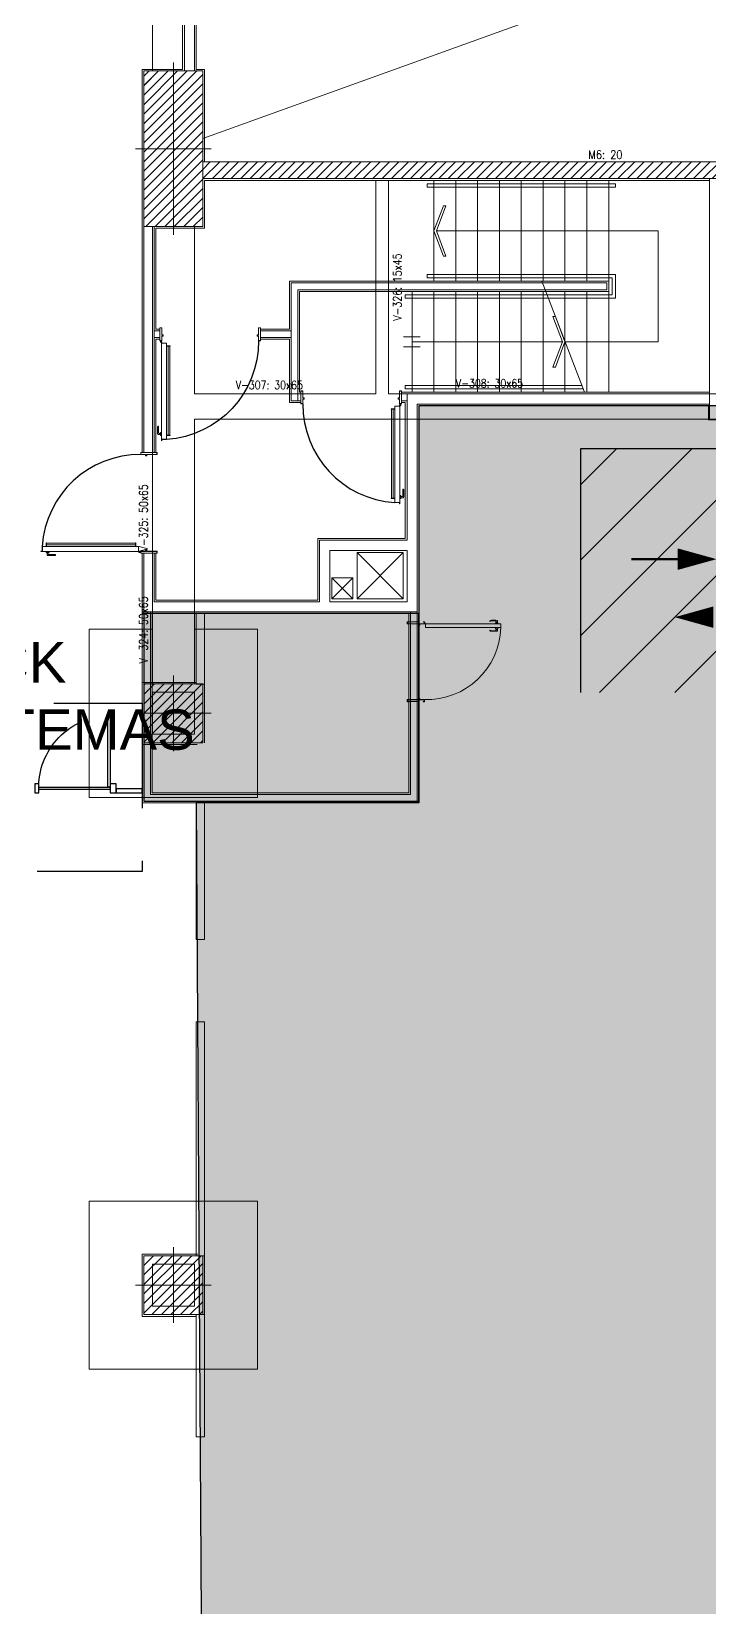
# Model space of a CAD drawing. Header units: millimetres. Extents: x 14 to 290, y 66 to 213.
# Drawn here: x 28.37 to 36.44, y 154.33 to 173.07 of the extents above; entities that cross this region are included whole.
import ezdxf
from ezdxf.enums import TextEntityAlignment as Align

# ---------------------------------------------------------------- set-up
doc = ezdxf.new("R2010")
doc.units = ezdxf.units.MM
for name, pattern in [('HIDDEN', [9.525, 6.35, -3.175]), ('IRI-OCASA-Layout R 9$0$HIDDEN', [0.375, 0.25, -0.125]), ('OCASA_TODAS_r08$0$HIDDEN', [0.375, 0.25, -0.125])]:
    doc.linetypes.add(name, pattern=pattern)
for name, color, linetype, lineweight in [('IRI-OCASA-Layout R 9$0$CERRAMIENTO CHAPA', 252, 'Continuous', 9), ('IRI-OCASA-Layout R 9$0$MURO CERAMICO DE 8', 252, 'Continuous', 20), ('IRI-OCASA-Layout R 9$0$OCASA_TODAS_r08$0$CARPINTERIA', 252, 'Continuous', 15), ('IRI-OCASA-Layout R 9$0$REVOQUES', 252, 'Continuous', 9), ('OCASA_TODAS_r08$0$50-EXTRACCION', 252, 'Continuous', 20), ('OCASA_TODAS_r08$0$50-INYECCION', 252, 'Continuous', 20), ('OCASA_TODAS_r08$0$CARP-BARRIDO', 252, 'Continuous', 15), ('OCASA_TODAS_r08$0$CARP-HERRAJES', 252, 'Continuous', 15), ('OCASA_TODAS_r08$0$CARP-HOJA', 252, 'Continuous', 20), ('OCASA_TODAS_r08$0$CARP-MARCO', 252, 'Continuous', 20), ('OCASA_TODAS_r08$0$CARPINTERIA', 252, 'Continuous', 15), ('OCASA_TODAS_r08$0$CGC COLUMNAS', 252, 'Continuous', 20), ('OCASA_TODAS_r08$0$CGC COLUMNAS EJES', 252, 'Continuous', 20), ('OCASA_TODAS_r08$0$CGC COLUMNAS HATCH', 252, 'Continuous', 20), ('OCASA_TODAS_r08$0$CGC TABIQUES', 252, 'Continuous', 20), ('OCASA_TODAS_r08$0$CGC TABIQUES REF', 252, 'Continuous', 20), ('OCASA_TODAS_r08$0$CGC VIGAS', 252, 'HIDDEN', 15), ('OCASA_TODAS_r08$0$CGC VIGAS REF', 252, 'Continuous', 15), ('OCASA_TODAS_r08$0$ESCALERA', 252, 'Continuous', 20), ('OCASA_TODAS_r08$0$HACH MURO', 252, 'Continuous', 15), ('OCASA_TODAS_r08$0$LINEA_DE_PROYECCION', 252, 'HIDDEN', 15), ('OCASA_TODAS_r08$0$MURO CERAMICO DE 12', 252, 'Continuous', 20), ('OCASA_TODAS_r08$0$MURO CERAMICO DE 8', 252, 'Continuous', 20), ('OCASA_TODAS_r08$0$MURO LADRILLO COMUN', 252, 'Continuous', 20), ('OCASA_TODAS_r08$0$REVOQUES', 251, 'Continuous', 15), ('OCASA_TODAS_r08$0$TABIQUES PLACAS YESO', 251, 'Continuous', 20)]:
    doc.layers.add(name, color=color, linetype=linetype, lineweight=lineweight)
doc.layers.add('IRI-OCASA-Layout R 9$0$OCA_Mobiliario', color=252, linetype='Continuous')
doc.styles.add('IRI-OCASA-Layout R 9$0$Standard', font='arial.ttf')
doc.styles.add('OCASA_TODAS_r08$0$CYPETXT', font='romans__.ttf', dxfattribs={"height": 0.2})

# ---------------------------------------------------------------- blocks, each defined once
blk = doc.blocks.new('OCASA_TODAS_r08$0$EJES_DE_LA_COLUMNA')
at = {"layer": 'OCASA_TODAS_r08$0$CGC COLUMNAS EJES'}
for p, q in [((0, -0.5), (0, 0.5)), ((-0.5, 0), (0.5, 0))]:
    blk.add_line(p, q, dxfattribs=at)
blk = doc.blocks.new('OCASA_TODAS_r08$0$Estructura PB para Arquitectura')
at = {"layer": 'OCASA_TODAS_r08$0$CGC COLUMNAS'}
for points in [[(1107.908352, 397.651382), (1108.608352, 397.651382), (1108.608352, 399.501382), (1107.908352, 399.501382), (1107.908352, 397.651382)], [(1107.908231, 391.512974), (1108.608231, 391.512974), (1108.608231, 392.212974), (1107.908231, 392.212974), (1107.908231, 391.512974)], [(1108.008231, 391.612974), (1108.508231, 391.612974), (1108.508231, 392.112974), (1108.008231, 392.112974), (1108.008231, 391.612974)], [(1107.908194, 384.712974), (1108.608194, 384.712974), (1108.608194, 385.412974), (1107.908194, 385.412974), (1107.908194, 384.712974)], [(1108.008194, 384.812974), (1108.508194, 384.812974), (1108.508194, 385.312974), (1108.008194, 385.312974), (1108.008194, 384.812974)]]:
    blk.add_lwpolyline(points, close=True, dxfattribs=at)
at = {"layer": 'OCASA_TODAS_r08$0$CGC COLUMNAS HATCH'}
for p, q in [((1107.908262, 398.873904, -0.000029), (1108.535832, 399.501474, -0.000029)), ((1107.908262, 399.100178, -0.000029), (1108.309558, 399.501474, -0.000029)), ((1107.908262, 399.326453, -0.000029), (1108.083283, 399.501474, -0.000029)), ((1107.908262, 399.43959, -0.000029), (1107.970146, 399.501474, -0.000029)), ((1107.908262, 399.213316, -0.000029), (1108.19642, 399.501474, -0.000029)), ((1107.908262, 398.987041, -0.000029), (1108.422695, 399.501474, -0.000029)), ((1107.908262, 398.760767, -0.000029), (1108.608262, 399.460767, -0.000029)), ((1107.908351, 398.987024, -0.000029), (1108.42271, 399.501382, -0.000029)), ((1107.908351, 399.213298, -0.000029), (1108.196435, 399.501382, -0.000029)), ((1107.908351, 399.326435, -0.000029), (1108.083298, 399.501382, -0.000029)), ((1107.908351, 399.100161, -0.000029), (1108.309573, 399.501382, -0.000029)), ((1107.908351, 398.873887, -0.000029), (1108.535847, 399.501382, -0.000029)), ((1107.908351, 398.76075, -0.000029), (1108.608352, 399.46075, -0.000029)), ((1107.908262, 398.64763, -0.000029), (1108.608262, 399.34763, -0.000029)), ((1107.908262, 398.534493, -0.000029), (1108.608262, 399.234493, -0.000029)), ((1107.908351, 398.647613, -0.000029), (1108.608351, 399.347613, -0.000029)), ((1107.908351, 398.534476, -0.000029), (1108.608351, 399.234476, -0.000029)), ((1107.908262, 398.421356, -0.000029), (1108.608262, 399.121356, -0.000029)), ((1107.908262, 398.308219, -0.000029), (1108.608262, 399.008219, -0.000029)), ((1107.908351, 398.421339, -0.000029), (1108.608351, 399.121339, -0.000029)), ((1107.908351, 398.308202, -0.000029), (1108.608351, 399.008202, -0.000029)), ((1107.908262, 398.195082, -0.000029), (1108.608262, 398.895082, -0.000029)), ((1107.908351, 398.195065, -0.000029), (1108.608351, 398.895065, -0.000029)), ((1107.908262, 398.081945, -0.000029), (1108.608262, 398.781945, -0.000029)), ((1107.908262, 397.968808, -0.000029), (1108.608262, 398.668808, -0.000029)), ((1107.908351, 398.081927, -0.000029), (1108.608351, 398.781927, -0.000029)), ((1107.908351, 397.96879, -0.000029), (1108.608351, 398.66879, -0.000029)), ((1107.908262, 397.855671, -0.000029), (1108.608262, 398.55567, -0.000029)), ((1107.908262, 397.742533, -0.000029), (1108.608262, 398.442533, -0.000029)), ((1107.908351, 397.855653, -0.000029), (1108.608351, 398.555653, -0.000029)), ((1107.908351, 397.742516, -0.000029), (1108.608351, 398.442516, -0.000029)), ((1107.93034, 397.651474, -0.000029), (1108.608262, 398.329396, -0.000029)), ((1107.930354, 397.651381, -0.000029), (1108.608351, 398.329379, -0.000029)), ((1108.043477, 397.651474, -0.000029), (1108.608262, 398.216259, -0.000029)), ((1108.043491, 397.651381, -0.000029), (1108.608351, 398.216242, -0.000029)), ((1108.156614, 397.651474, -0.000029), (1108.608262, 398.103122, -0.000029)), ((1108.156628, 397.651381, -0.000029), (1108.608351, 398.103105, -0.000029)), ((1108.269751, 397.651474, -0.000029), (1108.608262, 397.989985, -0.000029)), ((1108.269765, 397.651381, -0.000029), (1108.608351, 397.989968, -0.000029)), ((1108.382888, 397.651474, -0.000029), (1108.608262, 397.876848, -0.000029)), ((1108.382902, 397.651381, -0.000029), (1108.608351, 397.876831, -0.000029)), ((1108.496025, 397.651474, -0.000029), (1108.608262, 397.763711, -0.000029)), ((1108.496039, 397.651381, -0.000029), (1108.608351, 397.763694, -0.000029)), ((1107.90823, 391.519963, -0.000029), (1108.601242, 392.212974, -0.000029)), ((1107.90823, 391.746237, -0.000029), (1108.374968, 392.212974, -0.000029)), ((1107.90823, 391.859374, -0.000029), (1108.261831, 392.212974, -0.000029)), ((1107.90823, 392.085648, -0.000029), (1108.035557, 392.212974, -0.000029)), ((1107.90823, 392.198785, -0.000029), (1107.92242, 392.212974, -0.000029)), ((1107.90823, 391.972511, -0.000029), (1108.148694, 392.212974, -0.000029)), ((1107.90823, 391.6331, -0.000029), (1108.488105, 392.212974, -0.000029)), ((1108.014379, 391.512974, -0.000029), (1108.60823, 392.106825, -0.000029)), ((1108.127516, 391.512974, -0.000029), (1108.60823, 391.993688, -0.000029)), ((1108.240654, 391.512974, -0.000029), (1108.60823, 391.880551, -0.000029)), ((1108.353791, 391.512974, -0.000029), (1108.60823, 391.767414, -0.000029)), ((1108.466928, 391.512974, -0.000029), (1108.60823, 391.654277, -0.000029)), ((1108.580065, 391.512974, -0.000029), (1108.60823, 391.54114, -0.000029)), ((1107.908194, 384.731701, -0.000029), (1108.589467, 385.412974, -0.000029)), ((1107.908194, 384.957975, -0.000029), (1108.363193, 385.412974, -0.000029)), ((1107.908194, 385.071112, -0.000029), (1108.250056, 385.412974, -0.000029)), ((1107.908194, 385.297387, -0.000029), (1108.023782, 385.412974, -0.000029)), ((1107.908194, 385.410524, -0.000029), (1107.910645, 385.412974, -0.000029)), ((1107.908194, 385.184249, -0.000029), (1108.136919, 385.412974, -0.000029)), ((1107.908194, 384.844838, -0.000029), (1108.47633, 385.412974, -0.000029)), ((1108.002604, 384.712974, -0.000029), (1108.608194, 385.318564, -0.000029)), ((1108.115742, 384.712974, -0.000029), (1108.608194, 385.205427, -0.000029)), ((1108.228879, 384.712974, -0.000029), (1108.608194, 385.09229, -0.000029)), ((1108.342016, 384.712974, -0.000029), (1108.608194, 384.979153, -0.000029)), ((1108.455153, 384.712974, -0.000029), (1108.608194, 384.866016, -0.000029)), ((1108.56829, 384.712974, -0.000029), (1108.608194, 384.752879, -0.000029))]:
    blk.add_line(p, q, dxfattribs=at)
at = {"layer": 'OCASA_TODAS_r08$0$CGC TABIQUES'}
for p, q in [((1108.608352, 398.421496, -0.000029), (1116.508231, 398.421496, -0.000029)), ((1108.608352, 398.221496, -0.000029), (1116.008231, 398.221496, -0.000029))]:
    blk.add_line(p, q, dxfattribs=at)
at = {"layer": 'OCASA_TODAS_r08$0$CGC TABIQUES', "ltscale": 0.7, "elevation": -0.00002}
blk.add_lwpolyline([(1114.758742, 398.221663), (1114.638742, 398.221663), (1114.638741, 395.361302), (1114.758741, 395.361302)], close=True, dxfattribs=at)
at = {"layer": 'OCASA_TODAS_r08$0$CGC VIGAS', "lineweight": 9}
for p, q in [((1108.008384, 399.501382, -0.000029), (1108.008384, 405.580697, -0.000029)), ((1108.508384, 399.501382, -0.000029), (1108.508384, 405.580697, -0.000029)), ((1108.008253, 399.501474, -0.000029), (1108.008253, 401.069086, -0.000029)), ((1108.508254, 399.501474, -0.000029), (1108.508254, 401.069086, -0.000029)), ((1110.668269, 398.201496, -0.000029), (1110.668269, 395.661321, -0.000029)), ((1110.818269, 398.201496, -0.000029), (1110.818269, 395.66132, -0.000029)), ((1108.008258, 397.651474, -0.000029), (1108.008248, 395.511332, -0.000029)), ((1108.008384, 397.651382, -0.000029), (1108.008384, 396.501705, -0.000029)), ((1108.508258, 397.651474, -0.000029), (1108.508249, 395.66133, -0.000029)), ((1108.508384, 397.651382, -0.000029), (1108.508384, 396.501705, -0.000029)), ((1108.508249, 395.66133, -0.000029), (1110.668269, 395.661321, -0.000029)), ((1110.818269, 395.66132, -0.000029), (1116.038037, 395.661295, -0.000029)), ((1108.008248, 395.511332, -0.000029), (1108.008235, 392.863474, -0.000029)), ((1108.508247, 395.36133, -0.000029), (1108.508235, 392.863474, -0.000029)), ((1108.508247, 395.36133, -0.000029), (1116.038033, 395.361295, -0.000029)), ((1107.258231, 392.862974, -0.000029), (1108.008235, 392.862974, -0.000029)), ((1107.258231, 390.862974, -0.000029), (1107.258231, 392.862974, -0.000029)), ((1108.008235, 392.862474, -0.000029), (1108.008232, 392.212974, -0.000029)), ((1108.508235, 392.862474, -0.000029), (1108.508232, 392.212974, -0.000029)), ((1108.508235, 392.862974, -0.000029), (1109.258231, 392.862974, -0.000029)), ((1107.258194, 386.062974, -0.000029), (1109.258194, 386.062974, -0.000029)), ((1107.258194, 384.062974, -0.000029), (1107.258194, 386.062974, -0.000029))]:
    blk.add_line(p, q, dxfattribs=at)
for points in [[(1107.258231, 390.862974), (1109.258231, 390.862974), (1109.258231, 392.862974)], [(1107.258194, 384.062974), (1109.258194, 384.062974), (1109.258194, 386.062974)]]:
    blk.add_lwpolyline(points, dxfattribs=at)
at = {"layer": 'OCASA_TODAS_r08$0$CGC COLUMNAS EJES', "xscale": 0.9}
for p, yscale in [((1108.258262, 398.576474, -0.000029), 2.05), ((1108.258352, 398.576382, -0.000029), 1.95), ((1108.258231, 391.862974, -0.000029), 0.9), ((1108.258194, 385.062974, -0.000029), 0.9)]:
    blk.add_blockref('OCASA_TODAS_r08$0$EJES_DE_LA_COLUMNA', p, dxfattribs=dict(at, yscale=yscale))
at = {"layer": 'OCASA_TODAS_r08$0$CGC TABIQUES REF', "style": 'OCASA_TODAS_r08$0$CYPETXT', "width": 0.863438}
blk.add_text('M6: 20', height=0.1, dxfattribs=at).set_placement((1113.40075, 398.506457, -0.000029), align=Align.MIDDLE_CENTER)
at = {"layer": 'OCASA_TODAS_r08$0$CGC VIGAS REF', "style": 'OCASA_TODAS_r08$0$CYPETXT', "width": 0.821201}
for s, p in [('V-326: 15x45', (1110.923269, 396.931408, -0.000029)), ('V-325: 50x65', (1107.903242, 394.187154, -0.000029)), ('V-324: 50x65', (1107.903234, 392.854033, -0.000029))]:
    blk.add_text(s, height=0.1, rotation=90, dxfattribs=at).set_placement(p, align=Align.MIDDLE_CENTER)
for s, p in [('V-307: 30x65', (1109.40076, 395.766326, -0.000029)), ('V-308: 30x65', (1112.021158, 395.787534, -0.000029))]:
    blk.add_text(s, height=0.1, dxfattribs=at).set_placement(p, align=Align.MIDDLE_CENTER)
blk = doc.blocks.new('OCASA_TODAS_r08$0$SE 16')
at = {"layer": 'OCASA_TODAS_r08$0$CARP-BARRIDO', "lineweight": -3}
blk.add_arc((-36.41539, -19.636195), 1.16501, 179.476971, 266.48031, dxfattribs=at)
at = {"layer": 'OCASA_TODAS_r08$0$CARP-HERRAJES'}
for p, q in [((-36.486912, -19.685538), (-36.527067, -19.685538)), ((-36.527067, -19.690098), (-36.486912, -19.690098)), ((-36.525375, -19.690098), (-36.525375, -20.748793)), ((-36.505688, -20.748793), (-36.505688, -19.690098)), ((-36.486912, -20.748793), (-36.527067, -20.748793)), ((-36.527067, -20.753354), (-36.486912, -20.753354)), ((-36.417912, -20.717998), (-36.426912, -20.717998)), ((-36.426912, -20.752998), (-36.417912, -20.752998)), ((-36.414912, -20.749998), (-36.414912, -20.720998)), ((-36.414912, -20.728073), (-36.396912, -20.728073)), ((-36.414912, -20.742073), (-36.387912, -20.742073)), ((-36.391912, -20.723073), (-36.391912, -20.643073)), ((-36.388912, -20.640073), (-36.387912, -20.640073)), ((-36.377912, -20.732073), (-36.377912, -20.650073))]:
    blk.add_line(p, q, dxfattribs=at)
for centre, radius, start, end in [((-36.527067, -19.687818), 0.00228, 90, 270), ((-36.527067, -20.751073), 0.00228, 90, 270), ((-36.417912, -20.720998), 0.003, 0, 90), ((-36.417912, -20.749998), 0.003, 270, 0), ((-36.396912, -20.723073), 0.005, 270, 0), ((-36.388912, -20.643073), 0.003, 90, 180), ((-36.387912, -20.650073), 0.01, 0, 90), ((-36.387912, -20.732073), 0.01, 270, 0)]:
    blk.add_arc(centre, radius, start, end, dxfattribs=at)
at = {"layer": 'OCASA_TODAS_r08$0$CARP-HOJA'}
for p, q in [((-36.486912, -20.799008), (-36.486912, -19.654008)), ((-36.486912, -19.654008), (-36.431912, -19.654008)), ((-36.485712, -19.812314), (-36.485712, -19.655208)), ((-36.485712, -19.655208), (-36.430712, -19.655208)), ((-36.431912, -19.654008), (-36.431912, -19.641508)), ((-36.430712, -19.641508), (-36.430712, -19.655208)), ((-36.428112, -19.797314), (-36.428112, -19.641508)), ((-36.426912, -20.811508), (-36.426912, -19.641508)), ((-36.485712, -20.797808), (-36.485712, -19.812314)), ((-36.428112, -20.811508), (-36.428112, -19.797314)), ((-36.431912, -20.799008), (-36.486912, -20.799008)), ((-36.430712, -20.797808), (-36.485712, -20.797808)), ((-36.431912, -20.799008), (-36.431912, -20.811508)), ((-36.430712, -20.797808), (-36.430712, -20.811508))]:
    blk.add_line(p, q, dxfattribs=at)
for centre, radius, start, end in [((-36.429412, -19.641508), 0.0025, 0, 180), ((-36.429412, -19.641508), 0.0013, 0, 180), ((-36.429412, -20.811508), 0.0025, 180, 0), ((-36.429412, -20.811508), 0.0013, 180, 0)]:
    blk.add_arc(centre, radius, start, end, dxfattribs=at)
at = {"layer": 'OCASA_TODAS_r08$0$CARP-MARCO'}
for p, q in [((-37.580351, -19.43236), (-37.605351, -19.43236)), ((-37.605351, -19.43236), (-37.605351, -19.44736)), ((-37.605351, -19.43236), (-37.605351, -19.44896)), ((-37.603751, -19.44896), (-37.605351, -19.44896)), ((-37.581951, -19.43396), (-37.603751, -19.43396)), ((-37.603751, -19.43396), (-37.603751, -19.44736)), ((-37.603751, -19.43396), (-37.603751, -19.44896)), ((-37.581951, -19.55716), (-37.581951, -19.43396)), ((-37.580351, -19.55556), (-37.580351, -19.43236)), ((-36.430351, -19.55556), (-36.430351, -19.43236)), ((-36.430351, -19.43236), (-36.405351, -19.43236)), ((-36.428751, -19.55716), (-36.428751, -19.43396)), ((-36.428751, -19.43396), (-36.406951, -19.43396)), ((-36.406951, -19.43396), (-36.406951, -19.44736)), ((-36.406951, -19.43396), (-36.406951, -19.44896)), ((-36.406951, -19.44896), (-36.405351, -19.44896)), ((-36.405351, -19.43236), (-36.405351, -19.44736)), ((-36.405351, -19.43236), (-36.405351, -19.44896)), ((-37.605351, -19.62556), (-37.605351, -19.60896)), ((-37.603751, -19.60896), (-37.605351, -19.60896)), ((-37.605351, -19.62556), (-37.605351, -19.61056)), ((-37.605351, -19.62556), (-37.580351, -19.62556)), ((-37.603751, -19.62396), (-37.603751, -19.60896)), ((-37.603751, -19.62396), (-37.603751, -19.61056)), ((-37.603751, -19.62396), (-37.581951, -19.62396)), ((-37.566951, -19.55716), (-37.581951, -19.55716)), ((-37.581951, -19.62396), (-37.581951, -19.56896)), ((-37.581951, -19.56896), (-37.566951, -19.56896)), ((-37.565351, -19.55556), (-37.580351, -19.55556)), ((-37.580351, -19.62556), (-37.580351, -19.57056)), ((-37.580351, -19.57056), (-37.565351, -19.57056)), ((-37.566951, -19.56896), (-37.566951, -19.55716)), ((-37.565351, -19.57056), (-37.565351, -19.55556)), ((-36.445351, -19.57056), (-36.445351, -19.55556)), ((-36.445351, -19.55556), (-36.430351, -19.55556)), ((-36.430351, -19.57056), (-36.445351, -19.57056)), ((-36.443751, -19.56896), (-36.443751, -19.55716)), ((-36.443751, -19.55716), (-36.428751, -19.55716)), ((-36.428751, -19.56896), (-36.443751, -19.56896)), ((-36.430351, -19.62556), (-36.430351, -19.57056)), ((-36.405351, -19.62556), (-36.430351, -19.62556)), ((-36.428751, -19.62396), (-36.428751, -19.56896)), ((-36.406951, -19.62396), (-36.428751, -19.62396)), ((-36.417071, -19.643831), (-36.426912, -19.652463)), ((-36.420656, -19.644065), (-36.426912, -19.649632)), ((-36.415351, -19.632235), (-36.415351, -19.62556)), ((-36.415351, -19.633663), (-36.415351, -19.62556)), ((-36.413351, -19.637069), (-36.413351, -19.62556)), ((-36.406951, -19.62396), (-36.406951, -19.60896)), ((-36.406951, -19.60896), (-36.405351, -19.60896)), ((-36.406951, -19.62396), (-36.406951, -19.61056)), ((-36.405351, -19.62556), (-36.405351, -19.60896)), ((-36.405351, -19.62556), (-36.405351, -19.61056))]:
    blk.add_line(p, q, dxfattribs=at)
blk.add_circle((-36.419237, -19.638235), 0.006, dxfattribs=at)
blk = doc.blocks.new('OCASA_TODAS_r08$0$SE 12')
at = {"layer": 'OCASA_TODAS_r08$0$CARP-BARRIDO', "lineweight": -3}
blk.add_arc((-38.41539, -19.636195), 1.16501, 179.476971, 266.48031, dxfattribs=at)
at = {"layer": 'OCASA_TODAS_r08$0$CARP-HERRAJES'}
for p, q in [((-38.486912, -19.685538), (-38.527067, -19.685538)), ((-38.527067, -19.690098), (-38.486912, -19.690098)), ((-38.525375, -19.690098), (-38.525375, -20.748793)), ((-38.505688, -20.748793), (-38.505688, -19.690098)), ((-38.486912, -20.748793), (-38.527067, -20.748793)), ((-38.527067, -20.753354), (-38.486912, -20.753354)), ((-38.417912, -20.717998), (-38.426912, -20.717998)), ((-38.426912, -20.752998), (-38.417912, -20.752998)), ((-38.414912, -20.749998), (-38.414912, -20.720998)), ((-38.414912, -20.728073), (-38.396912, -20.728073)), ((-38.414912, -20.742073), (-38.387912, -20.742073)), ((-38.391912, -20.723073), (-38.391912, -20.643073)), ((-38.388912, -20.640073), (-38.387912, -20.640073)), ((-38.377912, -20.732073), (-38.377912, -20.650073))]:
    blk.add_line(p, q, dxfattribs=at)
for centre, radius, start, end in [((-38.527067, -19.687818), 0.00228, 90, 270), ((-38.527067, -20.751073), 0.00228, 90, 270), ((-38.417912, -20.720998), 0.003, 0, 90), ((-38.417912, -20.749998), 0.003, 270, 0), ((-38.396912, -20.723073), 0.005, 270, 0), ((-38.388912, -20.643073), 0.003, 90, 180), ((-38.387912, -20.650073), 0.01, 0, 90), ((-38.387912, -20.732073), 0.01, 270, 0)]:
    blk.add_arc(centre, radius, start, end, dxfattribs=at)
at = {"layer": 'OCASA_TODAS_r08$0$CARP-HOJA'}
for p, q in [((-38.486912, -20.799008), (-38.486912, -19.654008)), ((-38.486912, -19.654008), (-38.431912, -19.654008)), ((-38.485712, -19.812314), (-38.485712, -19.655208)), ((-38.485712, -19.655208), (-38.430712, -19.655208)), ((-38.431912, -19.654008), (-38.431912, -19.641508)), ((-38.430712, -19.641508), (-38.430712, -19.655208)), ((-38.428112, -19.797314), (-38.428112, -19.641508)), ((-38.426912, -20.811508), (-38.426912, -19.641508)), ((-38.485712, -20.797808), (-38.485712, -19.812314)), ((-38.428112, -20.811508), (-38.428112, -19.797314)), ((-38.431912, -20.799008), (-38.486912, -20.799008)), ((-38.430712, -20.797808), (-38.485712, -20.797808)), ((-38.431912, -20.799008), (-38.431912, -20.811508)), ((-38.430712, -20.797808), (-38.430712, -20.811508))]:
    blk.add_line(p, q, dxfattribs=at)
for centre, radius, start, end in [((-38.429412, -19.641508), 0.0025, 0, 180), ((-38.429412, -19.641508), 0.0013, 0, 180), ((-38.429412, -20.811508), 0.0025, 180, 0), ((-38.429412, -20.811508), 0.0013, 180, 0)]:
    blk.add_arc(centre, radius, start, end, dxfattribs=at)
at = {"layer": 'OCASA_TODAS_r08$0$CARP-MARCO'}
for p, q in [((-39.580351, -19.47236), (-39.605351, -19.47236)), ((-39.605351, -19.47236), (-39.605351, -19.48736)), ((-39.605351, -19.47236), (-39.605351, -19.48896)), ((-39.603751, -19.48896), (-39.605351, -19.48896)), ((-39.581951, -19.47396), (-39.603751, -19.47396)), ((-39.603751, -19.47396), (-39.603751, -19.48736)), ((-39.603751, -19.47396), (-39.603751, -19.48896)), ((-39.581951, -19.55716), (-39.581951, -19.47396)), ((-39.580351, -19.55556), (-39.580351, -19.47236)), ((-38.430351, -19.55556), (-38.430351, -19.47236)), ((-38.430351, -19.47236), (-38.405351, -19.47236)), ((-38.428751, -19.55716), (-38.428751, -19.47396)), ((-38.428751, -19.47396), (-38.406951, -19.47396)), ((-38.406951, -19.47396), (-38.406951, -19.48736)), ((-38.406951, -19.47396), (-38.406951, -19.48896)), ((-38.406951, -19.48896), (-38.405351, -19.48896)), ((-38.405351, -19.47236), (-38.405351, -19.48736)), ((-38.405351, -19.47236), (-38.405351, -19.48896)), ((-39.605351, -19.62556), (-39.605351, -19.60896)), ((-39.603751, -19.60896), (-39.605351, -19.60896)), ((-39.605351, -19.62556), (-39.605351, -19.61056)), ((-39.605351, -19.62556), (-39.580351, -19.62556)), ((-39.603751, -19.62396), (-39.603751, -19.60896)), ((-39.603751, -19.62396), (-39.603751, -19.61056)), ((-39.603751, -19.62396), (-39.581951, -19.62396)), ((-39.566951, -19.55716), (-39.581951, -19.55716)), ((-39.581951, -19.62396), (-39.581951, -19.56896)), ((-39.581951, -19.56896), (-39.566951, -19.56896)), ((-39.565351, -19.55556), (-39.580351, -19.55556)), ((-39.580351, -19.62556), (-39.580351, -19.57056)), ((-39.580351, -19.57056), (-39.565351, -19.57056)), ((-39.566951, -19.56896), (-39.566951, -19.55716)), ((-39.565351, -19.57056), (-39.565351, -19.55556)), ((-38.445351, -19.57056), (-38.445351, -19.55556)), ((-38.445351, -19.55556), (-38.430351, -19.55556)), ((-38.430351, -19.57056), (-38.445351, -19.57056)), ((-38.443751, -19.56896), (-38.443751, -19.55716)), ((-38.443751, -19.55716), (-38.428751, -19.55716)), ((-38.428751, -19.56896), (-38.443751, -19.56896)), ((-38.430351, -19.62556), (-38.430351, -19.57056)), ((-38.405351, -19.62556), (-38.430351, -19.62556)), ((-38.428751, -19.62396), (-38.428751, -19.56896)), ((-38.406951, -19.62396), (-38.428751, -19.62396)), ((-38.417071, -19.643831), (-38.426912, -19.652463)), ((-38.420656, -19.644065), (-38.426912, -19.649632)), ((-38.415351, -19.632235), (-38.415351, -19.62556)), ((-38.415351, -19.633663), (-38.415351, -19.62556)), ((-38.413351, -19.637069), (-38.413351, -19.62556)), ((-38.406951, -19.62396), (-38.406951, -19.60896)), ((-38.406951, -19.60896), (-38.405351, -19.60896)), ((-38.406951, -19.62396), (-38.406951, -19.61056)), ((-38.405351, -19.62556), (-38.405351, -19.60896)), ((-38.405351, -19.62556), (-38.405351, -19.61056))]:
    blk.add_line(p, q, dxfattribs=at)
blk.add_circle((-38.419237, -19.638235), 0.006, dxfattribs=at)
blk = doc.blocks.new("IRI-OCASA-Layout R 9$0$OCA_P1'' 17")
for p, q in [((-16.046029, -13.172771, -0.000008), (-16.071029, -13.172771, -0.000008)), ((-16.071029, -13.172771, -0.000008), (-16.071029, -13.187771, -0.000008)), ((-16.071029, -13.172771, -0.000008), (-16.071029, -13.189371, -0.000008)), ((-16.069429, -13.189371, -0.000008), (-16.071029, -13.189371, -0.000008)), ((-16.047629, -13.174371, -0.000008), (-16.069429, -13.174371, -0.000008)), ((-16.069429, -13.174371, -0.000008), (-16.069429, -13.187771, -0.000008)), ((-16.069429, -13.174371, -0.000008), (-16.069429, -13.189371, -0.000008)), ((-16.047629, -13.307571, -0.000008), (-16.047629, -13.174371, -0.000008)), ((-16.046029, -13.305971, -0.000008), (-16.046029, -13.172771, -0.000008)), ((-15.146029, -13.305971, -0.000008), (-15.146029, -13.172771, -0.000008)), ((-15.146029, -13.172771, -0.000008), (-15.121029, -13.172771, -0.000008)), ((-15.144429, -13.307571, -0.000008), (-15.144429, -13.174371, -0.000008)), ((-15.144429, -13.174371, -0.000008), (-15.122629, -13.174371, -0.000008)), ((-15.122629, -13.174371, -0.000008), (-15.122629, -13.187771, -0.000008)), ((-15.122629, -13.174371, -0.000008), (-15.122629, -13.189371, -0.000008)), ((-15.122629, -13.189371, -0.000008), (-15.121029, -13.189371, -0.000008)), ((-15.121029, -13.172771, -0.000008), (-15.121029, -13.187771, -0.000008)), ((-15.121029, -13.172771, -0.000008), (-15.121029, -13.189371, -0.000008)), ((-16.071029, -13.375971, -0.000008), (-16.071029, -13.359371, -0.000008)), ((-16.069429, -13.359371, -0.000008), (-16.071029, -13.359371, -0.000008)), ((-16.071029, -13.375971, -0.000008), (-16.071029, -13.360971, -0.000008)), ((-16.071029, -13.375971, -0.000008), (-16.046029, -13.375971, -0.000008)), ((-16.069429, -13.374371, -0.000008), (-16.069429, -13.359371, -0.000008)), ((-16.069429, -13.374371, -0.000008), (-16.069429, -13.360971, -0.000008)), ((-16.069429, -13.374371, -0.000008), (-16.047629, -13.374371, -0.000008)), ((-16.032629, -13.307571, -0.000008), (-16.047629, -13.307571, -0.000008)), ((-16.047629, -13.374371, -0.000008), (-16.047629, -13.319371, -0.000008)), ((-16.047629, -13.319371, -0.000008), (-16.032629, -13.319371, -0.000008)), ((-16.031029, -13.305971, -0.000008), (-16.046029, -13.305971, -0.000008)), ((-16.046029, -13.375971, -0.000008), (-16.046029, -13.320971, -0.000008)), ((-16.046029, -13.320971, -0.000008), (-16.031029, -13.320971, -0.000008)), ((-16.032629, -13.319371, -0.000008), (-16.032629, -13.307571, -0.000008)), ((-16.031029, -13.320971, -0.000008), (-16.031029, -13.305971, -0.000008)), ((-15.161029, -13.320971, -0.000008), (-15.161029, -13.305971, -0.000008)), ((-15.161029, -13.305971, -0.000008), (-15.146029, -13.305971, -0.000008)), ((-15.146029, -13.320971, -0.000008), (-15.161029, -13.320971, -0.000008)), ((-15.159429, -13.319371, -0.000008), (-15.159429, -13.307571, -0.000008)), ((-15.159429, -13.307571, -0.000008), (-15.144429, -13.307571, -0.000008)), ((-15.144429, -13.319371, -0.000008), (-15.159429, -13.319371, -0.000008)), ((-15.146029, -13.375971, -0.000008), (-15.146029, -13.320971, -0.000008)), ((-15.121029, -13.375971, -0.000008), (-15.146029, -13.375971, -0.000008)), ((-15.144429, -13.374371, -0.000008), (-15.144429, -13.319371, -0.000008)), ((-15.122629, -13.374371, -0.000008), (-15.144429, -13.374371, -0.000008)), ((-15.122629, -13.374371, -0.000008), (-15.122629, -13.359371, -0.000008)), ((-15.122629, -13.359371, -0.000008), (-15.121029, -13.359371, -0.000008)), ((-15.122629, -13.374371, -0.000008), (-15.122629, -13.360971, -0.000008)), ((-15.121029, -13.375971, -0.000008), (-15.121029, -13.359371, -0.000008)), ((-15.121029, -13.375971, -0.000008), (-15.121029, -13.360971, -0.000008))]:
    blk.add_line(p, q)
at = {"extrusion": (1.67932e-05, 6.2673e-05, 1)}
for p, q in [((-15.233598, -14.227942, 0.000046), (-15.233598, -14.174994, 0.000043)), ((-15.233598, -14.227942, 0.000046), (-15.232639, -14.24534, 0.000047)), ((-15.215792, -14.228316, 0.000046), (-15.20372, -14.227409, 0.000045)), ((-15.215792, -14.245806, 0.000047), (-15.215792, -14.228316, 0.000046)), ((-15.20372, -14.248837, 0.000047), (-15.20372, -14.225285, 0.000045)), ((-15.202318, -14.223883, 0.000045), (-15.190365, -14.223883, 0.000045)), ((-15.190365, -14.250239, 0.000047), (-15.190365, -14.223883, 0.000045)), ((-15.133908, -14.223883, 0.000044), (-15.14586, -14.223883, 0.000044)), ((-15.14586, -14.250239, 0.000046), (-15.14586, -14.223883, 0.000044)), ((-15.132506, -14.248837, 0.000046), (-15.132506, -14.225285, 0.000044)), ((-15.120434, -14.228316, 0.000044), (-15.132506, -14.227409, 0.000044)), ((-15.120434, -14.245806, 0.000045), (-15.120434, -14.228316, 0.000044)), ((-15.102628, -14.227942, 0.000044), (-15.103587, -14.24534, 0.000045)), ((-15.102628, -14.227942, 0.000044), (-15.102628, -14.174994, 0.00004)), ((-15.216127, -14.245806, 0.000047), (-15.230823, -14.246625, 0.000047)), ((-15.215792, -14.245806, 0.000047), (-15.20372, -14.246713, 0.000047)), ((-15.202318, -14.250239, 0.000047), (-15.190365, -14.250239, 0.000047)), ((-15.133908, -14.250239, 0.000046), (-15.14586, -14.250239, 0.000046)), ((-15.120434, -14.245806, 0.000045), (-15.132506, -14.246713, 0.000045)), ((-15.120098, -14.245806, 0.000045), (-15.105403, -14.246625, 0.000045))]:
    blk.add_line(p, q, dxfattribs=at)
at = {"extrusion": (1.67932e-05, 6.2673e-05, 1), "elevation": -0.001102}
blk.add_lwpolyline([(-15.190365, -13.390868), (-15.190365, -14.286511), (-15.14586, -14.286511), (-15.14586, -13.390868)], close=True, dxfattribs=at)
for points in [[(-15.227874, -14.217264), (-15.227874, -14.174994)], [(-15.108351, -14.217264), (-15.108351, -14.174994)]]:
    blk.add_lwpolyline(points, dxfattribs=at)
blk.add_circle((-15.139413, -13.382781, -0.000008), 0.006)
blk.add_arc((-15.161196, -13.401783, -0.000123), 0.885209, 178.329117, 268.111658)
at = {"extrusion": (1.67932e-05, 6.2673e-05, 1)}
for centre, radius, start, end in [((-15.202348, -14.175949, -0.001102), 0.031264, 137.389588, 178.250158), ((-15.20228, -14.175992, -0.001102), 0.02562, 137.415505, 177.482987), ((-15.21665, -14.217103, -0.001102), 0.011225, 180.822772, 272.671199), ((-15.22313, -14.156588, -0.001102), 0.002867, 313.848385, 140.982624), ((-15.202318, -14.225285, -0.001102), 0.001402, 89.999987, 179.999987), ((-15.133908, -14.225285, -0.001102), 0.001402, 359.999987, 89.999987), ((-15.119575, -14.217103, -0.001102), 0.011225, 267.328776, 359.177203), ((-15.113095, -14.156588, -0.001102), 0.002867, 39.01735, 226.151589), ((-15.133945, -14.175992, -0.001102), 0.02562, 2.516987, 42.584469), ((-15.133877, -14.175949, -0.001102), 0.031264, 1.749816, 42.610387), ((-15.231238, -14.245286, -0.001102), 0.001402, 182.185883, 287.237894), ((-15.202318, -14.248837, -0.001102), 0.001402, 179.999987, 269.999987), ((-15.133908, -14.248837, -0.001102), 0.001402, 269.999987, 359.999987), ((-15.104987, -14.245286, -0.001102), 0.001402, 252.76208, 357.814091)]:
    blk.add_arc(centre, radius, start, end, dxfattribs=at)
blk = doc.blocks.new('Salida de Emerg')
at = {"layer": 'IRI-OCASA-Layout R 9$0$OCA_Mobiliario'}
for points in [[(-0.57419, 236.564103), (-0.574359, 237.414103), (-0.60338, 237.414103), (-0.603211, 236.564103)], [(-0.603213, 236.496887), (-0.675204, 236.496887), (-0.675204, 236.602634), (-0.603213, 236.602634)], [(-0.603213, 236.535081), (0.246787, 236.53525), (0.246787, 236.564272), (-0.603213, 236.564103)], [(0.294796, 236.496887), (0.246787, 236.496887), (0.246787, 236.602634), (0.294796, 236.602634)]]:
    blk.add_lwpolyline(points, close=True, dxfattribs=at)
at = {"layer": 'IRI-OCASA-Layout R 9$0$OCA_Mobiliario', "linetype": 'OCASA_TODAS_r08$0$HIDDEN', "ltscale": 4}
blk.add_arc((-0.603211, 236.564103), 0.849998, 358.054772, 90.011392, dxfattribs=at)

msp = doc.modelspace()

# ---------------------------------------------------------------- hatches: boundary and pattern name
at = {"true_color": 0xff38ff}
h = msp.add_hatch(color=6, dxfattribs=at)
h.dxf.hatch_style = 1
h.paths.add_polyline_path([(32.979, 168.621), (32.979, 163.898), (30.428, 163.898), (30.328, 163.898), (30.417, 149.692), (31.572, 149.692), (31.572, 149.692), (31.583, 144.001), (82.186, 144.001), (82.186, 148.079), (89.394, 148.091), (89.394, 167.26), (133.706, 167.26), (133.706, 176.182), (78.008, 176.182), (78.008, 171.449), (62.058, 171.472), (62.058, 168.253), (53.928, 168.253), (53.928, 171.452), (48.355, 171.452), (48.355, 169.7), (46.328, 169.7), (46.328, 168.621)])
at = {"linetype": 'HIDDEN'}
h = msp.add_hatch(dxfattribs=at)
h.set_pattern_fill('LINE', color=251, scale=0.2, angle=45)
h.set_pattern_definition([(45, (29.05927, 41.50154), (-0.4490128, 0.4490128), [])])
h.paths.add_polyline_path([(34.908, 168.113), (81.909, 168.114), (81.909, 165.214), (34.908, 165.213)])
h = msp.add_hatch(color=50)
h.dxf.hatch_style = 1
h.paths.add_polyline_path([(32.979, 166.151), (29.708, 166.151), (29.708, 163.918), (32.979, 163.918)])
at = {"layer": 'OCASA_TODAS_r08$0$HACH MURO'}
h = msp.add_hatch(dxfattribs=at)
h.set_pattern_fill('ANSI31', color=256, scale=0.025, style=0)
h.set_pattern_definition([(45, (-5.27077, 89.39226), (-0.0561266, 0.0561266), [])])
h.paths.add_polyline_path([(30.408, 171.522), (30.408, 171.322), (37.808, 171.322), (37.808, 171.452), (38.308, 171.452), (38.308, 171.522)])

# ---------------------------------------------------------------- linework, layer by layer
at = {"color": 251, "linetype": 'HIDDEN', "elevation": 0}
msp.add_lwpolyline([(34.908, 168.113), (81.909, 168.114), (81.909, 165.214), (34.908, 165.213)], close=True, dxfattribs=at)
at = {"color": 251, "linetype": 'HIDDEN', "const_width": 0.03, "elevation": 0}
msp.add_lwpolyline([(35.507, 166.797), (36.062, 166.797)], dxfattribs=at)
at = {"color": 251, "linetype": 'HIDDEN', "elevation": 0}
for points in [[(36.522, 166.797, 0, 0.25, 0), (36.072, 166.797, 0.25, 0.25, 0), (36.062, 166.797, 0.1, 0.1, 0), (36.062, 166.797, 0.1, 0.1, 0)], [(36.026, 166.107, 0, 0.25, 0), (36.476, 166.107, 0.25, 0.25, 0), (36.486, 166.107, 0.1, 0.1, 0), (36.486, 166.107, 0.1, 0.1, 0)]]:
    msp.add_lwpolyline(points, format="xyseb", dxfattribs=at)
at = {"layer": 'Defpoints', "color": 6}
for points in [[(133.706, 176.182), (78.008, 176.182), (78.008, 171.449), (62.058, 171.472), (62.058, 168.253), (53.928, 168.253), (53.928, 171.452), (48.355, 171.452), (48.355, 169.7), (46.328, 169.7), (46.328, 168.621), (32.979, 168.621)], [(32.979, 168.621), (32.979, 163.898), (30.428, 163.898), (30.328, 163.898), (30.417, 149.692), (31.572, 149.692), (31.572, 149.692), (31.583, 144.001), (82.186, 144.001), (82.186, 148.079), (89.394, 148.091), (89.394, 167.26), (133.706, 167.26)]]:
    msp.add_lwpolyline(points, dxfattribs=at)
msp.add_lwpolyline([(32.979, 166.151), (29.708, 166.151), (29.708, 163.918), (32.979, 163.918)], close=True, dxfattribs=at)
at = {"layer": 'IRI-OCASA-Layout R 9$0$MURO CERAMICO DE 8'}
for p, q in [((29.708, 166.171), (29.708, 163.918)), ((29.788, 166.171), (29.788, 163.998)), ((32.879, 166.171), (32.879, 163.998)), ((32.959, 166.171), (32.959, 163.918)), ((32.879, 163.998), (29.788, 163.998)), ((32.959, 163.918), (29.708, 163.918))]:
    msp.add_line(p, q, dxfattribs=at)
at = {"layer": 'IRI-OCASA-Layout R 9$0$OCA_Mobiliario', "linetype": 'IRI-OCASA-Layout R 9$0$HIDDEN', "ltscale": 5}
msp.add_lwpolyline([(26.761, 165.085), (29.688, 165.085), (29.688, 163.084), (26.761, 163.084)], close=True, dxfattribs=at)
at = {"layer": 'IRI-OCASA-Layout R 9$0$OCA_Mobiliario'}
msp.add_lwpolyline([(29.378, 164.017), (29.688, 164.017), (29.688, 164.064), (29.378, 164.064)], close=True, dxfattribs=at)
at = {"layer": 'IRI-OCASA-Layout R 9$0$REVOQUES'}
for p, q in [((29.688, 163.898), (29.688, 166.151)), ((29.808, 166.151), (29.808, 164.018)), ((32.859, 166.151), (32.859, 164.018)), ((32.979, 166.051), (32.859, 166.051)), ((32.979, 163.898), (32.979, 166.151)), ((32.859, 165.103), (32.979, 165.103)), ((32.859, 164.018), (29.808, 164.018)), ((29.688, 163.898), (32.979, 163.898))]:
    msp.add_line(p, q, dxfattribs=at)
at = {"layer": 'OCASA_TODAS_r08$0$50-EXTRACCION'}
for p, q in [((32.244, 166.326), (32.794, 166.876)), ((32.244, 166.876), (32.794, 166.326))]:
    msp.add_line(p, q, dxfattribs=at)
msp.add_lwpolyline([(32.244, 166.326), (32.794, 166.326), (32.794, 166.876), (32.244, 166.876)], close=True, dxfattribs=at)
at = {"layer": 'OCASA_TODAS_r08$0$50-INYECCION'}
for p, q in [((31.944, 166.326), (32.194, 166.576)), ((31.944, 166.576), (32.194, 166.326))]:
    msp.add_line(p, q, dxfattribs=at)
msp.add_lwpolyline([(31.944, 166.326), (32.194, 166.326), (32.194, 166.576), (31.944, 166.576)], close=True, dxfattribs=at)
at = {"layer": 'OCASA_TODAS_r08$0$ESCALERA'}
msp.add_line((34.689, 169.381), (32.899, 169.381), dxfattribs=at)
for points in [[(33.159, 170.101), (33.159, 171.301)], [(33.419, 170.101), (33.419, 171.301)], [(33.679, 170.101), (33.679, 171.301)], [(33.939, 170.101), (33.939, 171.301)], [(34.199, 170.101), (34.199, 171.301)], [(34.459, 170.101), (34.459, 171.301)], [(34.719, 170.101), (34.719, 171.301)], [(34.979, 170.101), (34.979, 171.301)], [(35.239, 168.781), (35.239, 171.301)], [(35.319, 171.261), (33.079, 171.261), (33.079, 171.221), (35.319, 171.221), (35.319, 171.261)], [(34.719, 169.381), (35.829, 169.381), (35.829, 170.701), (33.189, 170.701)], [(34.519, 169.901), (35.319, 169.901), (35.319, 170.181), (33.079, 170.181), (33.079, 170.141), (35.279, 170.141), (35.279, 169.941), (34.504, 169.941)], [(32.899, 168.781), (32.899, 169.981)], [(32.899, 168.781), (32.899, 169.981)], [(33.159, 168.781), (33.159, 169.981)], [(33.419, 168.781), (33.419, 169.981)], [(33.679, 168.781), (33.679, 169.981)], [(33.939, 168.781), (33.939, 169.981)], [(34.199, 168.781), (34.199, 169.981)], [(34.442, 170.101), (35.239, 170.101)], [(34.442, 170.101), (34.95, 168.781)], [(34.481, 170.001), (35.219, 170.001), (35.219, 170.081), (34.45, 170.081)], [(34.459, 168.781), (34.459, 169.981)], [(34.488, 169.981), (35.239, 169.981)], [(34.719, 169.381), (34.719, 169.981)], [(34.979, 168.781), (34.979, 169.981)], [(34.504, 169.941), (32.819, 169.941), (32.819, 169.901), (34.519, 169.901)], [(32.796, 169.441), (32.996, 169.441)], [(32.796, 169.321), (32.996, 169.321)], [(34.719, 168.781), (34.719, 169.381)], [(34.919, 168.861), (32.819, 168.861), (32.819, 168.821), (34.935, 168.821)]]:
    msp.add_lwpolyline(points, dxfattribs=at)
for points in [[(33.189, 170.701), (33.303, 171), (33.273, 171), (33.159, 170.701), (33.273, 170.401), (33.303, 170.401)], [(33.189, 170.701), (33.303, 171), (33.273, 171), (33.159, 170.701), (33.273, 170.401), (33.303, 170.401)], [(34.689, 169.381), (34.575, 169.081), (34.605, 169.081), (34.719, 169.381), (34.605, 169.681), (34.575, 169.681)]]:
    msp.add_lwpolyline(points, close=True, dxfattribs=at)
at = {"layer": 'OCASA_TODAS_r08$0$LINEA_DE_PROYECCION'}
msp.add_line((134.028, 209.1), (30.408, 171.8), dxfattribs=at)
at = {"layer": 'OCASA_TODAS_r08$0$MURO CERAMICO DE 12'}
for p, q in [((30.189, 173.342, 0), (30.189, 172.601)), ((30.309, 173.342, 0), (30.309, 172.601))]:
    msp.add_line(p, q, dxfattribs=at)
at = {"layer": 'OCASA_TODAS_r08$0$MURO CERAMICO DE 8'}
for p, q in [((31.46, 169.511), (31.095, 169.511)), ((31.46, 169.431), (31.095, 169.431))]:
    msp.add_line(p, q, dxfattribs=at)
msp.add_lwpolyline([(34.45, 170.081), (31.46, 170.081), (31.46, 168.681), (31.54, 168.681), (31.54, 170.001), (34.481, 170.001)], dxfattribs=at)
for points in [[(29.898, 169.431), (29.828, 169.431), (29.828, 169.511), (29.898, 169.511)], [(31.576, 168.761), (31.54, 168.761), (31.54, 168.681), (31.576, 168.681)], [(32.773, 168.681), (32.839, 168.681), (32.839, 168.761), (32.773, 168.761)]]:
    msp.add_lwpolyline(points, close=True, dxfattribs=at)
at = {"layer": 'OCASA_TODAS_r08$0$MURO LADRILLO COMUN'}
for points in [[(29.708, 170.752), (29.708, 168.064)], [(29.828, 168.064), (29.828, 170.751)], [(29.828, 166.291), (29.828, 166.868), (29.708, 166.868), (29.708, 166.171), (32.959, 166.171), (32.959, 168.641), (36.439, 168.641), (36.439, 168.761), (32.839, 168.761), (32.839, 167.021), (31.799, 167.021), (31.799, 166.291), (29.828, 166.291)], [(32.839, 166.901), (32.839, 166.291), (31.919, 166.291), (31.919, 166.901), (32.839, 166.901)]]:
    msp.add_lwpolyline(points, dxfattribs=at)
at = {"layer": 'OCASA_TODAS_r08$0$REVOQUES'}
for p, q in [((31.44, 169.531), (31.095, 169.531)), ((31.44, 169.411), (31.095, 169.411))]:
    msp.add_line(p, q, dxfattribs=at)
for points in [[(30.428, 171.522), (30.428, 172.621), (30.329, 172.621), (30.329, 173.342), (30.169, 173.342), (30.169, 172.621), (29.688, 172.621)], [(29.688, 168.064), (29.688, 168.064), (29.688, 170.731), (29.688, 172.621)], [(36.439, 171.301), (30.428, 171.301), (30.428, 170.731), (29.848, 170.731), (29.848, 169.531), (29.898, 169.531), (29.898, 169.411), (29.848, 169.411), (29.848, 168.064), (29.688, 168.064)], [(31.44, 169.531), (31.44, 170.101), (34.442, 170.101)], [(34.488, 169.981), (31.56, 169.981), (31.56, 168.781)], [(31.095, 169.411), (31.095, 169.531)], [(31.576, 168.661), (31.44, 168.661), (31.44, 169.411)], [(36.569, 168.631), (36.569, 168.452), (36.429, 168.452), (36.429, 168.621), (32.979, 168.621), (32.979, 166.151), (29.688, 166.151), (29.688, 166.868), (29.848, 166.868), (29.848, 166.311), (31.779, 166.311), (31.779, 167.041), (32.819, 167.041), (32.819, 168.661), (32.773, 168.661), (32.773, 168.781), (36.439, 168.781), (36.439, 168.761)], [(31.576, 168.661), (31.576, 168.781), (31.56, 168.781)], [(30.343, 164.592), (29.688, 164.592), (29.688, 165.332), (30.328, 165.332)], [(30.428, 165.312), (30.428, 164.612)], [(30.328, 157.792), (29.688, 157.792), (29.688, 158.532), (30.348, 158.532)], [(30.428, 158.512), (30.428, 157.812)]]:
    msp.add_lwpolyline(points, dxfattribs=at)
at = {"layer": 'OCASA_TODAS_r08$0$TABIQUES PLACAS YESO'}
for p, q in [((30.428, 162.275), (30.328, 162.275)), ((30.428, 161.295), (30.328, 161.295)), ((30.328, 156.36, 0), (30.428, 156.36))]:
    msp.add_line(p, q, dxfattribs=at)
msp.add_lwpolyline([(30.428, 166.151), (30.328, 166.151), (30.328, 165.312), (30.428, 165.312)], close=True, dxfattribs=at)
for points in [[(30.328, 163.898), (30.328, 162.275)], [(30.428, 162.275), (30.428, 163.898)], [(30.328, 161.295), (30.328, 158.512), (30.428, 158.512), (30.428, 161.295)], [(30.328, 157.813), (30.328, 156.36)], [(30.428, 156.36), (30.428, 157.813), (30.328, 157.813)]]:
    msp.add_lwpolyline(points, dxfattribs=at)

# ---------------------------------------------------------------- block references
at = {"color": 31, "true_color": 0xfebd57}
msp.add_blockref('OCASA_TODAS_r08$0$Estructura PB para Arquitectura', (-1078.2, -226.899), dxfattribs=at)
at = {"layer": 'IRI-OCASA-Layout R 9$0$OCA_Mobiliario', "color": 6, "xscale": -1}
msp.add_blockref('Salida de Emerg', (28.703, -72.479), dxfattribs=at)
at = {"layer": 'IRI-OCASA-Layout R 9$0$OCASA_TODAS_r08$0$CARPINTERIA', "lineweight": -3, "rotation": 90}
msp.add_blockref("IRI-OCASA-Layout R 9$0$OCA_P1'' 17", (19.67, 181.173, 0), dxfattribs=at)
at = {"layer": 'OCASA_TODAS_r08$0$CARPINTERIA', "xscale": -1}
msp.add_blockref('OCASA_TODAS_r08$0$SE 12', (-8.509, 189.02), dxfattribs=at)
at = {"layer": 'OCASA_TODAS_r08$0$CARPINTERIA'}
msp.add_blockref('OCASA_TODAS_r08$0$SE 12', (71.18, 188.27), dxfattribs=at)
at = {"layer": 'OCASA_TODAS_r08$0$CARPINTERIA', "rotation": 270}
msp.add_blockref('OCASA_TODAS_r08$0$SE 16', (49.297, 130.461), dxfattribs=at)

# ---------------------------------------------------------------- texts
at = {"layer": 'IRI-OCASA-Layout R 9$0$CERRAMIENTO CHAPA', "insert": (26.922, 164.523, 0), "char_height": 0.48, "attachment_point": 7, "style": 'IRI-OCASA-Layout R 9$0$Standard'}
msp.add_mtext_dynamic_manual_height_columns('RACK SISTEMAS', width=2.95875, gutter_width=12.5, heights=[0], dxfattribs=at)

doc.saveas('drawing.dxf')
